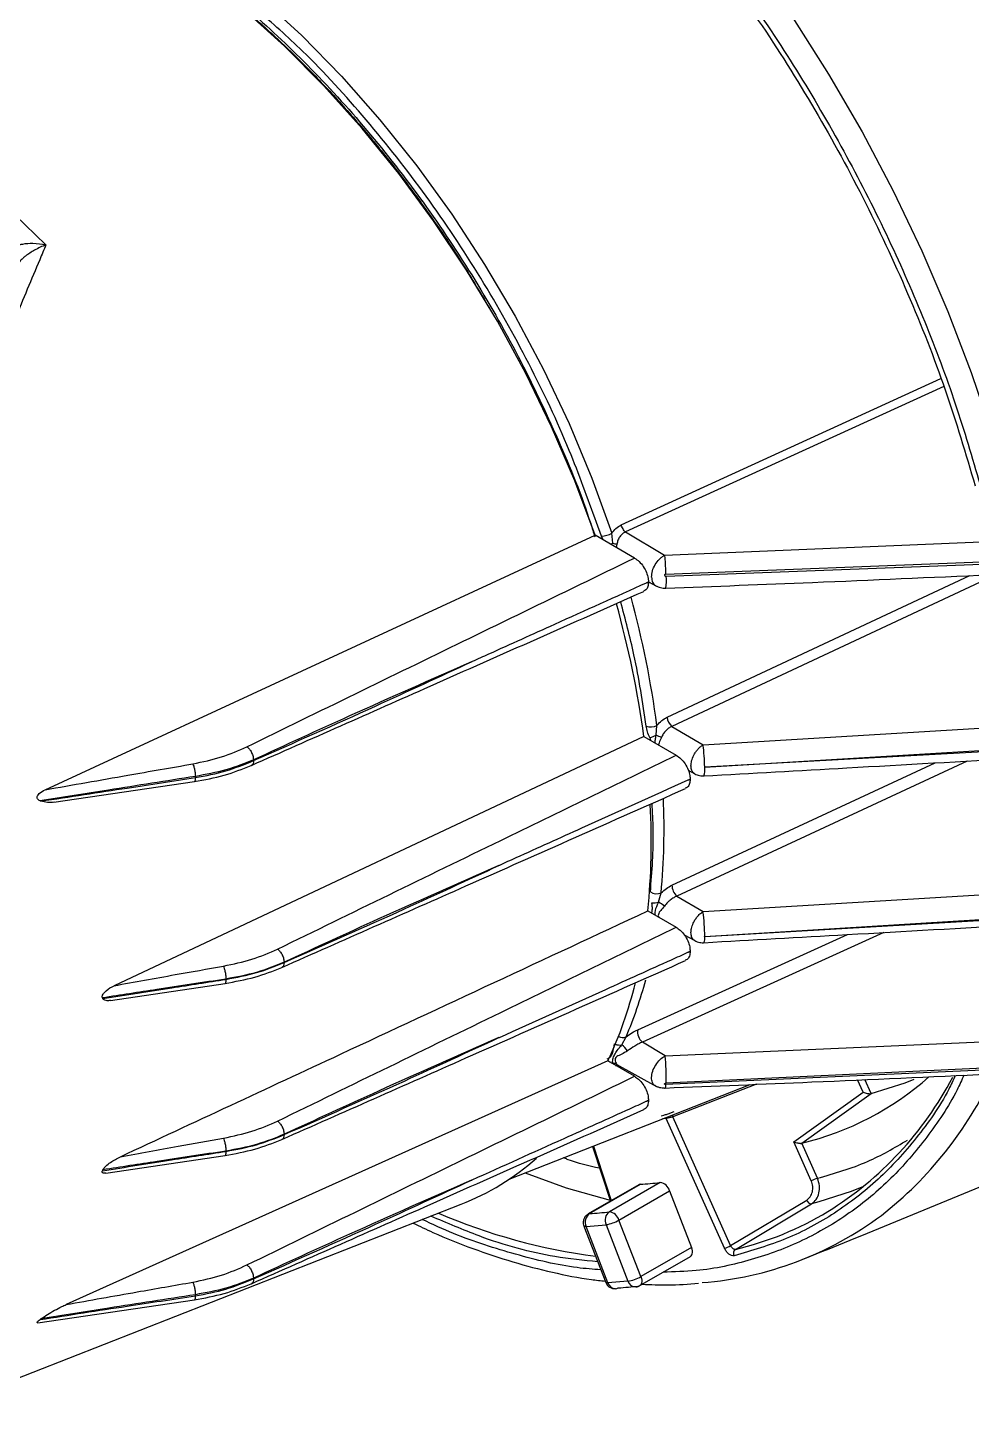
# Model space of a CAD drawing. Extents: x 7 to 135, y 3 to 97.
# Drawn here: x 11.503 to 14.396, y 4.29 to 8.553 of the extents above; entities that cross this region are included whole.
import ezdxf

# ---------------------------------------------------------------- set-up
doc = ezdxf.new("R2010")
doc.units = 0
doc.header["$MEASUREMENT"] = 0
doc.layers.add('OBJECT', color=7, linetype='CONTINUOUS')

msp = doc.modelspace()

# ---------------------------------------------------------------- linework, layer by layer
at = {"layer": 'OBJECT'}
for p, q in [((13.3227, 7.029), (14.303, 7.4776)), ((14.3124, 7.4535), (13.3363, 7.0074)), ((13.2624, 6.9947), (13.2466, 7.0365)), ((11.5556, 6.2169), (13.2425, 6.9974)), ((13.3637, 6.9275), (13.2425, 6.9974)), ((13.2674, 6.983), (13.2624, 6.9947)), ((13.2969, 6.9728), (13.2938, 7.0033)), ((13.3363, 7.0074), (13.4555, 6.9362)), ((13.3093, 6.9699), (13.3072, 6.96)), ((13.4555, 6.9362), (14.4498, 6.9784)), ((13.4555, 6.9362), (13.4556, 6.9361)), ((13.4589, 6.8779), (14.4538, 6.917)), ((13.4609, 6.8714), (14.4556, 6.9096)), ((13.4632, 6.4392), (14.3923, 6.8737)), ((14.4718, 6.8759), (13.4784, 6.4114)), ((13.4062, 6.8549), (13.4308, 6.8414)), ((13.4063, 6.8539), (13.4063, 6.8537)), ((13.43, 6.384), (13.4322, 6.4143)), ((13.4784, 6.4114), (13.5736, 6.3545)), ((13.5736, 6.3545), (14.5424, 6.4136)), ((13.3924, 6.3801), (11.7673, 5.6162)), ((13.3924, 6.3801), (13.4915, 6.3229)), ((13.4101, 6.3771), (13.4128, 6.3683)), ((13.5788, 6.2866), (14.5477, 6.3449)), ((14.5481, 6.34), (13.5789, 6.286)), ((12.1949, 6.3087), (12.1949, 6.3063)), ((13.4783, 5.9244), (14.2853, 6.2995)), ((14.3841, 6.3051), (13.4936, 5.891)), ((13.5285, 6.2766), (13.5482, 6.2657)), ((11.5829, 6.179), (12.0136, 6.2423)), ((12.0165, 6.258), (12.0165, 6.2542)), ((13.5342, 6.2494), (13.5342, 6.2492)), ((13.4374, 5.8724), (13.4451, 5.9007)), ((13.4936, 5.891), (13.5736, 5.8433)), ((13.5736, 5.8433), (14.5428, 5.9022)), ((13.4043, 5.8457), (13.4915, 5.7954)), ((14.5477, 5.8222), (13.5788, 5.7664)), ((13.5789, 5.7669), (14.5481, 5.8266)), ((13.3733, 5.4813), (14.0168, 5.7731)), ((14.1283, 5.7795), (13.3875, 5.4432)), ((13.516, 5.7722), (13.5482, 5.7545)), ((13.5342, 5.7217), (13.5342, 5.7219)), ((12.2889, 5.6882), (12.2889, 5.6871)), ((12.1105, 5.6367), (12.1105, 5.6358)), ((11.7558, 5.5709), (12.1075, 5.6234)), ((13.3242, 5.4348), (13.3376, 5.4595)), ((13.4575, 5.4014), (13.3875, 5.4432)), ((13.4575, 5.4014), (14.4514, 5.4455)), ((13.282, 5.3856), (11.6205, 4.6388)), ((13.3637, 5.3385), (13.282, 5.3856)), ((13.3069, 5.3758), (13.431, 5.3077)), ((13.3093, 5.3748), (13.3122, 5.3733)), ((14.4538, 5.3585), (13.4587, 5.3135)), ((14.4556, 5.364), (13.4609, 5.3177)), ((12.9791, 5.0232), (13.7187, 5.3133)), ((13.7375, 5.3141), (13.4811, 5.2141)), ((13.8518, 5.1376), (14.0646, 5.2898)), ((14.0646, 5.2898), (14.0478, 5.3274)), ((14.0892, 5.2854), (14.0699, 5.3284)), ((13.4063, 5.2648), (13.4063, 5.2649)), ((13.8767, 5.1332), (14.0895, 5.2854)), ((14.0895, 5.2854), (14.0892, 5.2854)), ((13.4606, 5.2093), (13.4491, 5.2076)), ((13.4594, 5.2116), (13.4606, 5.2093)), ((13.6393, 4.8115), (13.4606, 5.2093)), ((13.6583, 4.8194), (13.4811, 5.2141)), ((12.2889, 5.1596), (12.2889, 5.1607)), ((13.2346, 5.1234), (13.2895, 4.9558)), ((13.2374, 5.1245), (13.2922, 4.9574)), ((13.9055, 5.0179), (13.8518, 5.1376)), ((13.8767, 5.1332), (13.8764, 5.1332)), ((13.9245, 5.0259), (13.8764, 5.1332)), ((11.7419, 5.0414), (12.1075, 5.0959)), ((12.1105, 5.1083), (12.1105, 5.1093)), ((13.3767, 5.0062), (13.2211, 4.9164)), ((13.2259, 4.9177), (13.3814, 5.0075)), ((13.442, 5.013), (13.2864, 4.9232)), ((11.1588, 4.2903), (12.8318, 4.9464)), ((13.3157, 4.8975), (13.4713, 4.9873)), ((13.4713, 4.9873), (13.5385, 4.8141)), ((13.6583, 4.8194), (13.8918, 4.9591)), ((13.6732, 4.808), (13.9066, 4.9475)), ((13.9285, 4.9532), (13.9066, 4.9475)), ((13.2082, 4.8795), (13.2753, 4.7064)), ((13.2149, 4.8781), (13.2761, 4.8836)), ((13.2821, 4.705), (13.2149, 4.8781)), ((13.2761, 4.8836), (13.3433, 4.7104)), ((13.3829, 4.7243), (13.3157, 4.8975)), ((13.3795, 4.6967), (13.5351, 4.7865)), ((13.5385, 4.8141), (13.3829, 4.7243)), ((12.1949, 4.7173), (12.1949, 4.7197)), ((13.2756, 4.7064), (13.2773, 4.7022)), ((13.3433, 4.7104), (13.2821, 4.705)), ((11.5335, 4.5828), (12.0136, 4.6533)), ((12.0165, 4.6653), (12.0165, 4.669))]:
    msp.add_line(p, q, dxfattribs=at)
at = {"layer": 'OBJECT', "flags": 128}
for points in [[(12.6534, 9.8146), (12.7976, 9.7146), (12.9405, 9.6041), (13.0813, 9.4835), (13.2196, 9.3535), (13.3545, 9.2146), (13.4855, 9.0675), (13.612, 8.9128), (13.7334, 8.7514), (13.8491, 8.5839), (13.9587, 8.4111), (14.0615, 8.2338), (14.1571, 8.0528), (14.245, 7.8691), (14.3249, 7.6834), (14.3964, 7.4965), (14.4592, 7.3095), (14.5129, 7.1231)], [(11.9602, 8.8448), (12.0898, 8.7503), (12.2176, 8.6451), (12.3429, 8.5297), (12.4648, 8.4048), (12.5825, 8.2714), (12.6954, 8.1301), (12.8027, 7.982), (12.9037, 7.8279), (12.9978, 7.6688), (13.0843, 7.5058), (13.1629, 7.3398), (13.2328, 7.172), (13.2938, 7.0033)], [(13.2425, 6.9974), (13.1803, 7.164), (13.1093, 7.3295), (13.0299, 7.493), (12.9428, 7.6534), (12.8484, 7.8097), (12.7474, 7.9609), (12.6403, 8.106), (12.5279, 8.2443), (12.4107, 8.3747), (12.2897, 8.4966), (12.1655, 8.609)], [(10.5084, 8.5172), (10.6369, 8.4866), (10.7682, 8.4413), (10.9013, 8.3817), (11.0352, 8.3082), (11.1689, 8.2213), (11.3013, 8.1218), (11.4315, 8.0103), (11.5584, 7.8878)], [(13.2938, 5.3788), (13.2943, 5.3786), (13.2969, 5.3779)], [(14.0895, 5.2854), (14.1935, 5.3182), (14.2213, 5.3293)], [(13.0282, 5.0425), (13.1536, 4.997), (13.2886, 4.9587)], [(13.3814, 5.0075), (13.378, 5.0068), (13.3767, 5.0062)], [(14.0658, 5.0008), (14.028, 4.9855), (13.9285, 4.9532)], [(13.2211, 4.9163), (13.2224, 4.917), (13.2259, 4.9177)], [(13.2149, 4.8781), (13.2117, 4.878), (13.2095, 4.8784), (13.2083, 4.8793), (13.2082, 4.8795)], [(13.5351, 4.7865), (13.5371, 4.788), (13.5392, 4.7909), (13.5406, 4.7945), (13.5413, 4.7988), (13.5411, 4.8037), (13.5402, 4.8088), (13.5385, 4.8141)], [(13.2753, 4.7064), (13.2755, 4.7061), (13.2767, 4.7053), (13.2789, 4.7049), (13.2821, 4.705)], [(13.3051, 4.6873), (13.3093, 4.688), (13.3136, 4.6898)], [(13.3755, 4.6954), (13.3711, 4.6935), (13.368, 4.6929)], [(13.3829, 4.7243), (13.3846, 4.719), (13.3856, 4.7139), (13.3857, 4.709), (13.3851, 4.7047), (13.3837, 4.7011), (13.3815, 4.6982), (13.3796, 4.6967)]]:
    msp.add_lwpolyline(points, dxfattribs=at)
at = {"layer": 'OBJECT'}
for centre, radius, start, end in [((13.2589, 7.0693), 0.0747, 272.6876, 297.818), ((13.442, 6.7546), 0.262, 123.637, 125.0612), ((13.3619, 7.2275), 0.2629, 255.6777, 258.4588), ((13.3611, 6.8583), 0.1006, 346.9434, 7.4828), ((10.3497, 5.9624), 3.0712, 7.818, 15.5811), ((10.4022, 6.0071), 3.0573, 7.653, 15.1775), ((13.5075, 6.4452), 0.0447, 187.7082, 229.289), ((13.4129, 6.4557), 0.0457, 252.8276, 295.0407), ((13.3842, 6.4829), 0.109, 283.7771, 294.8677), ((13.3326, 6.1457), 0.2575, 63.8781, 67.7836), ((13.0609, 6.2807), 0.5179, 0.6569, 8.1951), ((13.5261, 6.2772), 0.0535, 340.4974, 9.4028), ((11.3526, 6.0954), 2.1015, 354.6842, 2.5966), ((11.2959, 6.0577), 2.1191, 354.2604, 3.0948), ((13.4317, 5.9342), 0.036, 237.0099, 291.8078), ((13.5219, 5.9242), 0.0436, 179.7205, 229.5398), ((13.4226, 5.9212), 0.0509, 262.2872, 286.9287), ((13.3834, 5.7753), 0.1112, 49.7613, 60.9513), ((13.058, 5.7694), 0.5208, 359.7272, 8.1512), ((13.5462, 5.7613), 0.033, 336.6609, 8.9176), ((12.1455, 5.9682), 1.2961, 336.8914, 345.0849), ((12.1275, 5.9263), 1.2748, 334.9054, 346.3104), ((13.3279, 5.4866), 0.0289, 242.2949, 289.605), ((13.4137, 5.4746), 0.0409, 170.6282, 230.2112), ((13.3184, 5.4758), 0.0414, 250.733, 278.0339), ((13.2763, 5.3693), 0.0812, 35.6028, 53.8201), ((13.3045, 5.4034), 0.0269, 216.4701, 230.9136), ((13.2977, 5.3549), 0.0231, 59.8394, 92.1123), ((12.7007, 5.3293), 0.7602, 359.1328, 5.4432), ((13.6588, 6.0265), 0.9195, 283.7029, 311.3754), ((13.3942, 5.8304), 1.0668, 301.8072, 332.3733), ((13.398, 5.837), 1.1739, 308.0178, 335.0355), ((13.5034, 5.2216), 0.0236, 184.8929, 198.7529), ((12.5488, 5.6684), 0.7756, 291.4048, 311.4726), ((13.3167, 6.0723), 1.0668, 273.4767, 276.7423), ((13.4373, 4.9781), 0.0352, 15.1918, 82.4242), ((13.9474, 4.9447), 0.0843, 105.7229, 119.7678), ((13.9077, 4.9641), 0.0166, 197.553, 266.2133), ((13.4787, 6.5865), 1.8149, 246.7448, 262.5747), ((13.2452, 4.8911), 0.0329, 125.947, 203.1429), ((13.1612, 5.9825), 1.0668, 273.4767, 276.7423), ((13.3054, 4.8971), 0.0322, 126.0936, 204.8036), ((13.2818, 4.8883), 0.0352, 15.1918, 82.4242), ((13.4916, 5.7542), 1.0512, 274.3398, 306.7761), ((13.4451, 5.7698), 0.9885, 283.3453, 301.1539), ((13.2587, 4.9968), 0.1145, 278.7779, 299.8905), ((13.6164, 4.8926), 0.0843, 285.7229, 299.7678), ((13.6826, 4.7957), 0.0155, 127.3347, 207.8955), ((13.3051, 4.711), 0.0237, 194.7406, 270.1265), ((13.2406, 5.855), 1.1674, 273.5848, 276.6342), ((13.3259, 4.8236), 0.1145, 278.7779, 299.8905), ((13.3673, 4.718), 0.0251, 197.5404, 271.4649)]:
    msp.add_arc(centre, radius, start, end, dxfattribs=at)
for centre, major_axis, start_param, end_param in [((8.7778, 4.9607), (3.3577, 0.6226), 0.533221, 0.534349), ((8.5142, 4.8162), (3.2718, 0.6067), 0.120597, 0.122548), ((8.5142, 4.8162), (3.2718, 0.6067), 6.012015, 6.013966), ((8.7778, 4.9607), (3.3577, 0.6226), 5.600214, 5.601342)]:
    msp.add_ellipse(centre, major_axis=major_axis, ratio=0.401488, start_param=start_param, end_param=end_param, dxfattribs=at)
for points, knots in [([(12.6179, 9.7429), (12.6816, 9.6992), (12.8099, 9.611), (13.0006, 9.4533), (13.1901, 9.2762), (13.3756, 9.0791), (13.5545, 8.8643), (13.7238, 8.635), (13.8811, 8.3942), (14.0245, 8.1449), (14.1519, 7.8915), (14.262, 7.6375), (14.3556, 7.3857), (14.4038, 7.2199), (14.4278, 7.1376)], [0, 0, 0, 0, 0.080321, 0.16194, 0.244772, 0.329378, 0.414487, 0.5, 0.585518, 0.670628, 0.755228, 0.838065, 0.919682, 1, 1, 1, 1]), ([(11.3471, 9.0645), (11.3739, 9.0588), (11.4605, 9.0407), (11.6114, 8.9804), (11.7961, 8.8871), (11.9811, 8.7678), (12.1667, 8.6232), (12.3524, 8.4515), (12.5341, 8.2543), (12.7073, 8.0345), (12.8669, 7.7973), (13.0099, 7.5478), (13.1307, 7.2917), (13.2076, 7.1052), (13.2373, 7.0061), (13.2414, 6.9926)], [0, 0, 0, 0, 0.037324, 0.120584, 0.201685, 0.282781, 0.366041, 0.45132, 0.539623, 0.628818, 0.718725, 0.808626, 0.897821, 0.98613, 1, 1, 1, 1]), ([(13.5435, 8.8496), (13.6073, 8.765), (13.7354, 8.5951), (13.9092, 8.3203), (14.0669, 8.0342), (14.2041, 7.7403), (14.321, 7.4437), (14.3793, 7.2471), (14.4084, 7.1492)], [0, 0, 0, 0, 0.165461, 0.332207, 0.5, 0.667784, 0.834534, 1, 1, 1, 1]), ([(12.0767, 8.6819), (12.0994, 8.6643), (12.1577, 8.6189), (12.25, 8.5373), (12.3528, 8.4388), (12.4523, 8.3342), (12.5473, 8.2256), (12.6358, 8.1157), (12.7133, 8.0118), (12.7782, 7.9183), (12.8483, 7.8121), (12.8944, 7.7343), (12.9243, 7.684)], [0, 0, 0, 0, 0.071168, 0.183359, 0.295069, 0.405979, 0.515453, 0.622007, 0.721187, 0.802495, 0.872305, 1, 1, 1, 1]), ([(13.2466, 7.0365), (13.22, 7.1104), (13.1609, 7.2743), (13.0415, 7.5264), (12.8947, 7.7886), (12.727, 8.0402), (12.543, 8.2732), (12.3679, 8.4656), (12.2521, 8.5677), (12.2049, 8.6093)], [0, 0, 0, 0, 0.12414, 0.275508, 0.42949, 0.584815, 0.74014, 0.894123, 1, 1, 1, 1]), ([(11.5584, 7.8878), (11.552, 7.8726), (11.5328, 7.8274), (11.4884, 7.7212), (11.4254, 7.5671), (11.326, 7.3148), (11.2285, 7.0526), (11.1337, 6.78), (11.0878, 6.6384), (11.0649, 6.5675)], [0, 0, 0, 0, 0.0375, 0.111447, 0.259355, 0.407404, 0.7026, 0.851122, 1, 1, 1, 1]), ([(11.459, 7.8766), (11.4612, 7.8789), (11.4659, 7.8837), (11.4765, 7.8878), (11.4935, 7.8919), (11.5205, 7.8935), (11.5451, 7.8905), (11.5583, 7.8878), (11.5584, 7.8878)], [0, 0, 0, 0, 0.125198, 0.269787, 0.35945, 0.646929, 0.996073, 1, 1, 1, 1]), ([(11.5584, 7.8878), (11.5583, 7.8877), (11.5468, 7.8833), (11.5252, 7.8732), (11.5013, 7.8579), (11.4864, 7.8456), (11.477, 7.8365), (11.4729, 7.8299), (11.4709, 7.8268)], [0, 0, 0, 0, 0.00398, 0.354504, 0.64188, 0.732153, 0.875184, 1, 1, 1, 1]), ([(13.2938, 7.0033), (13.2978, 7.0087), (13.306, 7.0197), (13.3171, 7.0259), (13.3227, 7.029)], [0, 0, 0, 0, 0.498439, 1, 1, 1, 1]), ([(13.3363, 7.0074), (13.3329, 7.0057), (13.326, 7.0022), (13.3181, 6.9933), (13.3121, 6.9825), (13.3103, 6.9742), (13.3093, 6.9699)], [0, 0, 0, 0, 0.250433, 0.499846, 0.740766, 1, 1, 1, 1]), ([(13.3363, 7.0074), (13.3349, 7.0086), (13.3321, 7.0111), (13.3282, 7.0165), (13.3248, 7.0226), (13.3234, 7.0269), (13.3227, 7.029)], [0, 0, 0, 0, 0.2451579, 0.4999852, 0.7548204, 1, 1, 1, 1]), ([(12.1749, 6.3491), (12.3965, 6.4572), (12.7923, 6.6503), (13.1891, 6.8428), (13.3637, 6.9275)], [0, 0, 0, 0, 0.560008, 1, 1, 1, 1]), ([(13.3637, 6.9275), (13.3685, 6.9241), (13.3782, 6.9174), (13.391, 6.9015), (13.4006, 6.8834), (13.4056, 6.8668), (13.4061, 6.8575), (13.4063, 6.8539)], [0, 0, 0, 0, 0.217203, 0.434332, 0.650166, 0.86439, 1, 1, 1, 1]), ([(13.4158, 6.8689), (13.4163, 6.8752), (13.4173, 6.8878), (13.4262, 6.9075), (13.4369, 6.9216), (13.447, 6.9309), (13.4527, 6.9344), (13.4556, 6.9361)], [0, 0, 0, 0, 0.250888, 0.499862, 0.733624, 0.862859, 1, 1, 1, 1]), ([(13.4556, 6.9361), (13.456, 6.9317), (13.4568, 6.9233), (13.4578, 6.9065), (13.4585, 6.891), (13.4588, 6.8819), (13.4589, 6.8779)], [0, 0, 0, 0, 0.2950995, 0.5697583, 0.8069616, 1, 1, 1, 1]), ([(13.4158, 6.8689), (13.4165, 6.8634), (13.4175, 6.8548), (13.4224, 6.8477), (13.4256, 6.8447), (13.4275, 6.8433), (13.4285, 6.8427), (13.4289, 6.8425), (13.4291, 6.8424)], [0, 0, 0, 0, 0.464823, 0.730668, 0.871909, 0.944591, 0.981445, 1, 1, 1, 1]), ([(13.4589, 6.8779), (13.4583, 6.8778), (13.4575, 6.8777), (13.4566, 6.8772), (13.4561, 6.8768), (13.4557, 6.8761), (13.4555, 6.8754), (13.4555, 6.8747), (13.4558, 6.8738), (13.4566, 6.8728), (13.4579, 6.872), (13.4593, 6.8714), (13.4603, 6.8714), (13.4609, 6.8714)], [0, 0, 0, 0, 0.135755, 0.19461, 0.25085, 0.311579, 0.375121, 0.438063, 0.500884, 0.619797, 0.750916, 0.873674, 1, 1, 1, 1]), ([(13.4594, 6.8352), (13.6094, 6.8409), (13.941, 6.8536), (14.2723, 6.8683), (14.4537, 6.8764)], [0, 0, 0, 0, 0.4524749, 1, 1, 1, 1]), ([(12.1884, 6.2917), (12.3713, 6.3727), (12.7726, 6.5504), (13.1736, 6.7284), (13.3918, 6.8253)], [0, 0, 0, 0, 0.455752, 1, 1, 1, 1]), ([(13.4008, 6.8514), (13.4004, 6.8512), (13.306, 6.8086), (13.1443, 6.7357), (12.9663, 6.6554), (12.8818, 6.6172), (12.8644, 6.6094), (12.8639, 6.6092)], [0, 0, 0, 0, 0.002464, 0.527441, 0.903159, 0.997088, 1, 1, 1, 1]), ([(13.4063, 6.8537), (13.4059, 6.8492), (13.4051, 6.8394), (13.3997, 6.8295), (13.3938, 6.827), (13.3915, 6.826)], [0, 0, 0, 0, 0.347838, 0.742003, 1, 1, 1, 1]), ([(13.4063, 6.8539), (13.4053, 6.8535), (13.4035, 6.8526), (13.4016, 6.8517), (13.4008, 6.8514)], [0, 0, 0, 0, 0.56, 1, 1, 1, 1]), ([(13.4008, 6.8514), (13.4018, 6.8518), (13.4037, 6.8526), (13.4055, 6.8534), (13.4063, 6.8537)], [0, 0, 0, 0, 0.56, 1, 1, 1, 1]), ([(13.4289, 6.8425), (13.4312, 6.8413), (13.4356, 6.8391), (13.4432, 6.8369), (13.4512, 6.8353), (13.4566, 6.8352), (13.4594, 6.8352)], [0, 0, 0, 0, 0.2474258, 0.4871222, 0.7323774, 1, 1, 1, 1]), ([(13.3994, 6.412), (13.3886, 6.4846), (13.3699, 6.61), (13.3355, 6.7394), (13.3211, 6.7939)], [0, 0, 0, 0, 0.579152, 1, 1, 1, 1]), ([(12.8639, 6.6092), (12.739, 6.5544), (12.516, 6.4566), (12.293, 6.3538), (12.1949, 6.3087)], [0, 0, 0, 0, 0.560063, 1, 1, 1, 1]), ([(12.1949, 6.3063), (12.3198, 6.3617), (12.5428, 6.4605), (12.7658, 6.5638), (12.8639, 6.6092)], [0, 0, 0, 0, 0.559938, 1, 1, 1, 1]), ([(13.4322, 6.4143), (13.4369, 6.4195), (13.4464, 6.43), (13.4576, 6.4362), (13.4632, 6.4392)], [0, 0, 0, 0, 0.5003445, 1, 1, 1, 1]), ([(13.4101, 6.3771), (13.4076, 6.3829), (13.4027, 6.3947), (13.4005, 6.4062), (13.3994, 6.412)], [0, 0, 0, 0, 0.499472, 1, 1, 1, 1]), ([(13.4784, 6.4114), (13.4749, 6.4096), (13.4681, 6.4063), (13.4591, 6.3981), (13.4513, 6.3883), (13.4478, 6.3807), (13.446, 6.3769)], [0, 0, 0, 0, 0.253992, 0.500396, 0.747085, 1, 1, 1, 1]), ([(13.4272, 6.36), (13.4271, 6.3638), (13.4268, 6.3714), (13.4289, 6.3798), (13.43, 6.384)], [0, 0, 0, 0, 0.49158, 1, 1, 1, 1]), ([(13.446, 6.3769), (13.4448, 6.3741), (13.4424, 6.3685), (13.4388, 6.3613), (13.4377, 6.3565), (13.4371, 6.3543)], [0, 0, 0, 0, 0.346154, 0.70325, 1, 1, 1, 1]), ([(13.5485, 6.2657), (13.5469, 6.2667), (13.5422, 6.2696), (13.5378, 6.278), (13.5361, 6.2907), (13.5381, 6.3058), (13.5437, 6.3205), (13.5507, 6.3323), (13.5573, 6.341), (13.5651, 6.3489), (13.5707, 6.3526), (13.5736, 6.3545)], [0, 0, 0, 0, 0.078806, 0.226743, 0.343164, 0.481714, 0.637097, 0.721475, 0.810086, 0.902929, 1, 1, 1, 1]), ([(12.0089, 6.2963), (12.0388, 6.3027), (12.0985, 6.3154), (12.1495, 6.3379), (12.1749, 6.3491)], [0, 0, 0, 0, 0.501103, 1, 1, 1, 1]), ([(12.1749, 6.3491), (12.1773, 6.3469), (12.1812, 6.3436), (12.1858, 6.3369), (12.189, 6.3313), (12.1916, 6.3253), (12.1941, 6.3174), (12.1946, 6.3121), (12.1949, 6.3087)], [0, 0, 0, 0, 0.239486, 0.36838, 0.5, 0.63162, 0.760514, 1, 1, 1, 1]), ([(12.2688, 5.7286), (12.4968, 5.8397), (12.9039, 6.0381), (13.312, 6.2359), (13.4915, 6.3229)], [0, 0, 0, 0, 0.560008, 1, 1, 1, 1]), ([(13.4915, 6.3229), (13.4964, 6.3195), (13.506, 6.3129), (13.5189, 6.2969), (13.5285, 6.2788), (13.5335, 6.2622), (13.534, 6.253), (13.5342, 6.2494)], [0, 0, 0, 0, 0.217204, 0.434334, 0.650168, 0.864392, 1, 1, 1, 1]), ([(13.5765, 6.2594), (13.7227, 6.2676), (14.0458, 6.2858), (14.3689, 6.3042), (14.5457, 6.3143)], [0, 0, 0, 0, 0.4524722, 1, 1, 1, 1]), ([(11.5556, 6.2169), (11.6402, 6.2318), (11.7911, 6.2586), (11.9424, 6.2848), (12.0089, 6.2963)], [0, 0, 0, 0, 0.560012, 1, 1, 1, 1]), ([(12.0089, 6.2963), (12.0098, 6.294), (12.0113, 6.2905), (12.013, 6.284), (12.0142, 6.2786), (12.0152, 6.273), (12.0162, 6.2658), (12.0164, 6.2611), (12.0165, 6.258)], [0, 0, 0, 0, 0.239577, 0.368438, 0.5, 0.631562, 0.760423, 1, 1, 1, 1]), ([(12.0132, 6.2421), (12.0445, 6.2478), (12.107, 6.2592), (12.161, 6.2807), (12.1879, 6.2915)], [0, 0, 0, 0, 0.499768, 1, 1, 1, 1]), ([(12.1949, 6.3087), (12.1675, 6.2976), (12.1125, 6.2755), (12.0485, 6.2638), (12.0165, 6.258)], [0, 0, 0, 0, 0.499961, 1, 1, 1, 1]), ([(12.0165, 6.2542), (12.0485, 6.2603), (12.1125, 6.2726), (12.1675, 6.2951), (12.1949, 6.3063)], [0, 0, 0, 0, 0.5000386, 1, 1, 1, 1]), ([(12.1949, 6.3063), (12.1946, 6.3032), (12.1942, 6.2984), (12.1916, 6.2942), (12.1898, 6.2922), (12.1885, 6.2918), (12.1883, 6.2918)], [0, 0, 0, 0, 0.457534, 0.703783, 0.955242, 1, 1, 1, 1]), ([(13.5789, 6.286), (13.5788, 6.286), (13.5787, 6.286), (13.5786, 6.286), (13.5785, 6.2861), (13.5784, 6.2862), (13.5784, 6.2862), (13.5784, 6.2863), (13.5784, 6.2864), (13.5784, 6.2865), (13.5785, 6.2865), (13.5785, 6.2866), (13.5786, 6.2866), (13.5787, 6.2866), (13.5788, 6.2866)], [0, 0, 0, 0, 0.148715, 0.270423, 0.325985, 0.381078, 0.499318, 0.560288, 0.614892, 0.666468, 0.718939, 0.776042, 0.840716, 1, 1, 1, 1]), ([(12.0165, 6.258), (11.9276, 6.244), (11.7688, 6.2189), (11.61, 6.194), (11.5402, 6.183)], [0, 0, 0, 0, 0.559998, 1, 1, 1, 1]), ([(11.5423, 6.1821), (11.6308, 6.1955), (11.7889, 6.2195), (11.947, 6.2436), (12.0165, 6.2542)], [0, 0, 0, 0, 0.559998, 1, 1, 1, 1]), ([(12.0165, 6.2542), (12.0164, 6.2516), (12.0162, 6.2475), (12.0152, 6.2441), (12.0144, 6.2426), (12.0138, 6.2425), (12.0136, 6.2424)], [0, 0, 0, 0, 0.428103, 0.658365, 0.893455, 1, 1, 1, 1]), ([(13.5287, 6.2468), (13.5282, 6.2466), (13.4191, 6.1973), (13.2426, 6.1178), (13.0498, 6.0308), (12.9652, 5.9927), (12.9479, 5.9848), (12.9473, 5.9846)], [0, 0, 0, 0, 0.002274, 0.563506, 0.91051, 0.997261, 1, 1, 1, 1]), ([(13.5342, 6.2492), (13.5338, 6.2446), (13.533, 6.2349), (13.5276, 6.225), (13.5217, 6.2225), (13.5193, 6.2215)], [0, 0, 0, 0, 0.347842, 0.742006, 1, 1, 1, 1]), ([(13.5342, 6.2494), (13.5332, 6.2489), (13.5313, 6.248), (13.5295, 6.2472), (13.5287, 6.2468)], [0, 0, 0, 0, 0.56, 1, 1, 1, 1]), ([(13.5287, 6.2468), (13.5297, 6.2472), (13.5315, 6.248), (13.5334, 6.2488), (13.5342, 6.2492)], [0, 0, 0, 0, 0.56, 1, 1, 1, 1]), ([(13.5484, 6.2656), (13.5508, 6.2645), (13.5553, 6.2623), (13.5629, 6.2603), (13.5704, 6.2591), (13.5747, 6.2595), (13.577, 6.2596)], [0, 0, 0, 0, 0.25514, 0.495451, 0.73852, 1, 1, 1, 1]), ([(11.5402, 6.183), (11.5386, 6.1838), (11.5359, 6.1852), (11.533, 6.188), (11.5315, 6.1908), (11.531, 6.1936), (11.5315, 6.1968), (11.5335, 6.2011), (11.541, 6.2094), (11.5493, 6.2137), (11.5556, 6.2169)], [0, 0, 0, 0, 0.1133582, 0.1887148, 0.2419935, 0.2956617, 0.3424896, 0.4179592, 0.5604374, 1, 1, 1, 1]), ([(11.583, 6.1788), (11.5764, 6.1782), (11.5627, 6.1768), (11.5493, 6.1803), (11.5423, 6.1821)], [0, 0, 0, 0, 0.481369, 1, 1, 1, 1]), ([(12.2823, 5.6724), (12.4704, 5.7557), (12.8831, 5.9382), (13.2953, 6.1212), (13.5197, 6.2207)], [0, 0, 0, 0, 0.455737, 1, 1, 1, 1]), ([(13.4121, 5.904), (13.4172, 5.9663), (13.4243, 6.0537), (13.4189, 6.1483), (13.4174, 6.1754)], [0, 0, 0, 0, 0.713824, 1, 1, 1, 1]), ([(13.8857, 4.7797), (14.0719, 4.8551), (14.4597, 5.0122), (15.0444, 5.2655), (15.6407, 5.5364), (16.2186, 5.8113), (16.595, 6.0016), (16.776, 6.0931)], [0, 0, 0, 0, 0.190242, 0.396208, 0.602397, 0.808775, 1, 1, 1, 1]), ([(12.9473, 5.9846), (12.8244, 5.9305), (12.6049, 5.834), (12.3855, 5.7327), (12.2889, 5.6882)], [0, 0, 0, 0, 0.560059, 1, 1, 1, 1]), ([(12.2889, 5.6871), (12.4118, 5.7414), (12.6313, 5.8386), (12.8508, 5.94), (12.9473, 5.9846)], [0, 0, 0, 0, 0.559941, 1, 1, 1, 1]), ([(13.4451, 5.9007), (13.4504, 5.9056), (13.461, 5.9153), (13.4725, 5.9214), (13.4783, 5.9244)], [0, 0, 0, 0, 0.500465, 1, 1, 1, 1]), ([(13.4936, 5.891), (13.4903, 5.8895), (13.4832, 5.8862), (13.4737, 5.8794), (13.4638, 5.8707), (13.4585, 5.8642), (13.4552, 5.8601)], [0, 0, 0, 0, 0.233723, 0.500423, 0.692515, 1, 1, 1, 1]), ([(11.7865, 5.092), (12.0117, 5.1968), (12.5511, 5.4479), (13.0903, 5.6993), (13.4043, 5.8457)], [0, 0, 0, 0, 0.417435, 1, 1, 1, 1]), ([(13.4157, 5.8707), (13.4163, 5.8662), (13.4175, 5.8572), (13.4173, 5.8466), (13.416, 5.8411), (13.4156, 5.8392)], [0, 0, 0, 0, 0.39694, 0.793184, 1, 1, 1, 1]), ([(13.4267, 5.8328), (13.4268, 5.8353), (13.4269, 5.8458), (13.4309, 5.8587), (13.4363, 5.8702), (13.4374, 5.8724)], [0, 0, 0, 0, 0.2000404, 0.8434351, 1, 1, 1, 1]), ([(13.4552, 5.8601), (13.4514, 5.8556), (13.4456, 5.8489), (13.4391, 5.8414), (13.4376, 5.837), (13.4368, 5.8347)], [0, 0, 0, 0, 0.499096, 0.748417, 1, 1, 1, 1]), ([(13.5367, 5.779), (13.5369, 5.7832), (13.5376, 5.7925), (13.5424, 5.8062), (13.5489, 5.8183), (13.5557, 5.8278), (13.5641, 5.8368), (13.5704, 5.8411), (13.5736, 5.8433)], [0, 0, 0, 0, 0.177297, 0.40261, 0.533847, 0.677168, 0.832557, 1, 1, 1, 1]), ([(13.4368, 5.8347), (13.4365, 5.8325), (13.4362, 5.8298), (13.4371, 5.8271), (13.4373, 5.8267)], [0, 0, 0, 0, 0.8316744, 1, 1, 1, 1]), ([(13.5765, 5.7482), (13.7227, 5.7565), (14.0456, 5.7747), (14.3686, 5.7932), (14.5454, 5.8033)], [0, 0, 0, 0, 0.452489, 1, 1, 1, 1]), ([(12.2688, 5.2012), (12.4968, 5.3123), (12.9039, 5.5107), (13.312, 5.7084), (13.4915, 5.7954)], [0, 0, 0, 0, 0.560008, 1, 1, 1, 1]), ([(13.4915, 5.7954), (13.4957, 5.7926), (13.5047, 5.7865), (13.5173, 5.7718), (13.5274, 5.7539), (13.5332, 5.7364), (13.5339, 5.7263), (13.5342, 5.7219)], [0, 0, 0, 0, 0.1876, 0.404762, 0.620774, 0.835176, 1, 1, 1, 1]), ([(13.5483, 5.7548), (13.5473, 5.7553), (13.543, 5.7574), (13.5379, 5.7651), (13.5371, 5.7746), (13.5367, 5.779)], [0, 0, 0, 0, 0.135286, 0.592334, 1, 1, 1, 1]), ([(13.5788, 5.7664), (13.5787, 5.7664), (13.5786, 5.7664), (13.5785, 5.7664), (13.5785, 5.7664), (13.5784, 5.7665), (13.5784, 5.7665), (13.5784, 5.7666), (13.5784, 5.7667), (13.5784, 5.7667), (13.5785, 5.7668), (13.5786, 5.7669), (13.5787, 5.7669), (13.5788, 5.7669), (13.5789, 5.7669)], [0, 0, 0, 0, 0.156286, 0.220237, 0.277102, 0.329714, 0.381607, 0.436455, 0.4974, 0.615046, 0.669825, 0.725307, 0.848112, 1, 1, 1, 1]), ([(12.1026, 5.6764), (12.1325, 5.6827), (12.1923, 5.6952), (12.2433, 5.7175), (12.2688, 5.7286)], [0, 0, 0, 0, 0.500727, 1, 1, 1, 1]), ([(12.2688, 5.7286), (12.2713, 5.7265), (12.2751, 5.7231), (12.2797, 5.7165), (12.283, 5.7108), (12.2856, 5.7048), (12.2881, 5.6969), (12.2886, 5.6916), (12.2889, 5.6882)], [0, 0, 0, 0, 0.239486, 0.36838, 0.5, 0.63162, 0.760514, 1, 1, 1, 1]), ([(12.9473, 5.4571), (12.9479, 5.4573), (13.0572, 5.5066), (13.2336, 5.5863), (13.4265, 5.6732), (13.511, 5.7113), (13.5282, 5.7191), (13.5287, 5.7193)], [0, 0, 0, 0, 0.002739, 0.563972, 0.910975, 0.997726, 1, 1, 1, 1]), ([(13.5342, 5.7217), (13.5337, 5.7165), (13.5327, 5.7063), (13.5269, 5.6968), (13.5213, 5.6948), (13.5193, 5.6941)], [0, 0, 0, 0, 0.394415, 0.788841, 1, 1, 1, 1]), ([(13.5342, 5.7219), (13.5332, 5.7214), (13.5313, 5.7205), (13.5295, 5.7197), (13.5287, 5.7193)], [0, 0, 0, 0, 0.56, 1, 1, 1, 1]), ([(13.5287, 5.7193), (13.5297, 5.7198), (13.5315, 5.7205), (13.5334, 5.7213), (13.5342, 5.7217)], [0, 0, 0, 0, 0.56, 1, 1, 1, 1]), ([(13.5481, 5.7546), (13.5507, 5.7533), (13.5554, 5.7511), (13.5633, 5.749), (13.5708, 5.748), (13.5748, 5.7482), (13.5768, 5.7483)], [0, 0, 0, 0, 0.282376, 0.530467, 0.762841, 1, 1, 1, 1]), ([(11.7673, 5.6162), (11.8298, 5.6276), (11.9414, 5.648), (12.0534, 5.6677), (12.1026, 5.6764)], [0, 0, 0, 0, 0.560034, 1, 1, 1, 1]), ([(12.1026, 5.6764), (12.1036, 5.674), (12.105, 5.6704), (12.1068, 5.6637), (12.1081, 5.6581), (12.1091, 5.6522), (12.1101, 5.6448), (12.1103, 5.6399), (12.1105, 5.6367)], [0, 0, 0, 0, 0.239577, 0.368438, 0.5, 0.631562, 0.760423, 1, 1, 1, 1]), ([(12.107, 5.6233), (12.1383, 5.6289), (12.2009, 5.6401), (12.2549, 5.6615), (12.2819, 5.6723)], [0, 0, 0, 0, 0.499546, 1, 1, 1, 1]), ([(12.2889, 5.6882), (12.2614, 5.677), (12.2064, 5.6546), (12.1425, 5.6427), (12.1105, 5.6367)], [0, 0, 0, 0, 0.499957, 1, 1, 1, 1]), ([(12.1105, 5.6358), (12.1425, 5.6418), (12.2064, 5.6537), (12.2614, 5.676), (12.2889, 5.6871)], [0, 0, 0, 0, 0.500043, 1, 1, 1, 1]), ([(12.2823, 5.145), (12.4704, 5.2282), (12.8831, 5.4108), (13.2953, 5.5937), (13.5197, 5.6932)], [0, 0, 0, 0, 0.455742, 1, 1, 1, 1]), ([(12.2889, 5.6871), (12.2886, 5.6839), (12.2881, 5.6791), (12.2855, 5.6749), (12.2837, 5.673), (12.2825, 5.6726), (12.2823, 5.6725)], [0, 0, 0, 0, 0.457534, 0.703783, 0.955242, 1, 1, 1, 1]), ([(12.1105, 5.6367), (12.0398, 5.626), (11.9135, 5.6068), (11.7873, 5.5875), (11.7317, 5.579)], [0, 0, 0, 0, 0.560004, 1, 1, 1, 1]), ([(11.733, 5.5766), (11.8034, 5.5877), (11.9293, 5.6075), (12.0551, 5.6272), (12.1105, 5.6358)], [0, 0, 0, 0, 0.5600045, 1, 1, 1, 1]), ([(12.1105, 5.6358), (12.1103, 5.633), (12.1101, 5.6288), (12.1091, 5.6253), (12.1083, 5.6238), (12.1077, 5.6236), (12.1075, 5.6235)], [0, 0, 0, 0, 0.428166, 0.658463, 0.893587, 1, 1, 1, 1]), ([(11.7317, 5.579), (11.7314, 5.5798), (11.7308, 5.5813), (11.7309, 5.5845), (11.7322, 5.5884), (11.736, 5.5944), (11.7474, 5.6057), (11.7589, 5.6118), (11.7673, 5.6162)], [0, 0, 0, 0, 0.0523802, 0.1049412, 0.1663866, 0.2631548, 0.4574241, 1, 1, 1, 1]), ([(11.7558, 5.5709), (11.7551, 5.5708), (11.7493, 5.5697), (11.742, 5.5704), (11.7352, 5.5734), (11.7336, 5.5757), (11.733, 5.5766)], [0, 0, 0, 0, 0.080244, 0.672512, 0.866454, 1, 1, 1, 1]), ([(12.9473, 5.4571), (12.8244, 5.403), (12.6049, 5.3065), (12.3855, 5.2052), (12.2889, 5.1607)], [0, 0, 0, 0, 0.560059, 1, 1, 1, 1]), ([(12.2889, 5.1596), (12.4118, 5.214), (12.6313, 5.3111), (12.8508, 5.4125), (12.9473, 5.4571)], [0, 0, 0, 0, 0.559941, 1, 1, 1, 1]), ([(13.3376, 5.4595), (13.3436, 5.4638), (13.3555, 5.4724), (13.3674, 5.4783), (13.3733, 5.4813)], [0, 0, 0, 0, 0.500684, 1, 1, 1, 1]), ([(13.28, 5.3919), (13.2834, 5.3939), (13.2901, 5.3977), (13.2984, 5.4129), (13.3004, 5.428), (13.3018, 5.438)], [0, 0, 0, 0, 0.251134, 0.501246, 1, 1, 1, 1]), ([(13.2969, 5.3779), (13.2966, 5.3798), (13.2961, 5.3831), (13.297, 5.3932), (13.3041, 5.4092), (13.3137, 5.4224), (13.3235, 5.434), (13.3242, 5.4348)], [0, 0, 0, 0, 0.157615, 0.283458, 0.509505, 0.964686, 1, 1, 1, 1]), ([(13.3423, 5.4165), (13.3362, 5.4128), (13.3241, 5.4054), (13.3107, 5.4009), (13.3036, 5.3936), (13.3041, 5.3853), (13.3068, 5.3783), (13.3085, 5.376), (13.3093, 5.3748)], [0, 0, 0, 0, 0.249651, 0.499343, 0.62417, 0.749209, 0.874475, 1, 1, 1, 1]), ([(13.3875, 5.4432), (13.3838, 5.4416), (13.3762, 5.4382), (13.3602, 5.4294), (13.3494, 5.4217), (13.3423, 5.4165)], [0, 0, 0, 0, 0.241709, 0.501167, 1, 1, 1, 1]), ([(13.3105, 5.3721), (13.3092, 5.3715), (13.307, 5.3707), (13.3054, 5.3705), (13.3048, 5.3705)], [0, 0, 0, 0, 0.6068336, 1, 1, 1, 1]), ([(13.4279, 5.3097), (13.4276, 5.3097), (13.4229, 5.3107), (13.4178, 5.3193), (13.4147, 5.3346), (13.4184, 5.354), (13.4278, 5.3734), (13.4415, 5.3907), (13.4522, 5.3978), (13.4575, 5.4014)], [0, 0, 0, 0, 0.010388, 0.175107, 0.341095, 0.508362, 0.670749, 0.835424, 1, 1, 1, 1]), ([(12.1749, 4.7601), (12.3965, 4.8683), (12.7923, 5.0613), (13.1891, 5.2538), (13.3637, 5.3385)], [0, 0, 0, 0, 0.560008, 1, 1, 1, 1]), ([(13.3637, 5.3385), (13.3678, 5.3356), (13.3768, 5.3296), (13.3894, 5.3148), (13.3995, 5.2969), (13.4054, 5.2794), (13.406, 5.2693), (13.4063, 5.2649)], [0, 0, 0, 0, 0.187597, 0.404758, 0.62077, 0.835172, 1, 1, 1, 1]), ([(14.3739, 5.3421), (14.367, 5.3268), (14.3351, 5.2567), (14.2614, 5.1492), (14.1521, 5.0213), (14.0244, 4.9154), (13.8812, 4.8313), (13.7235, 4.7731), (13.5797, 4.7411), (13.4853, 4.7389), (13.4513, 4.7381)], [0, 0, 0, 0, 0.039439, 0.181109, 0.324884, 0.471738, 0.619467, 0.767895, 0.916333, 1, 1, 1, 1]), ([(13.4574, 5.3026), (13.6075, 5.3086), (13.9392, 5.3219), (14.2707, 5.3372), (14.4521, 5.3456)], [0, 0, 0, 0, 0.452528, 1, 1, 1, 1]), ([(14.3475, 5.3409), (14.3409, 5.3268), (14.3078, 5.2555), (14.2296, 5.1471), (14.1134, 5.0185), (13.9792, 4.9157), (13.832, 4.8358), (13.7232, 4.8042), (13.6689, 4.7884)], [0, 0, 0, 0, 0.046962, 0.237421, 0.428832, 0.620232, 0.810697, 1, 1, 1, 1]), ([(13.4276, 5.3095), (13.4304, 5.3082), (13.4356, 5.3057), (13.4442, 5.3037), (13.4521, 5.3026), (13.4561, 5.3026), (13.458, 5.3026)], [0, 0, 0, 0, 0.313171, 0.569484, 0.789466, 1, 1, 1, 1]), ([(13.4587, 5.3135), (13.4582, 5.3135), (13.4574, 5.3135), (13.4565, 5.3138), (13.456, 5.3141), (13.4556, 5.3144), (13.4554, 5.3149), (13.4555, 5.3153), (13.4559, 5.3159), (13.4566, 5.3166), (13.4579, 5.3172), (13.4593, 5.3176), (13.4603, 5.3177), (13.4609, 5.3177)], [0, 0, 0, 0, 0.133108, 0.191582, 0.24826, 0.311447, 0.370773, 0.432307, 0.501538, 0.620741, 0.752075, 0.875584, 1, 1, 1, 1]), ([(13.4587, 5.3135), (13.4586, 5.3107), (13.4583, 5.305), (13.4578, 5.3019), (13.4574, 5.3027), (13.4574, 5.3028)], [0, 0, 0, 0, 0.46523, 0.954039, 1, 1, 1, 1]), ([(14.0646, 5.2898), (14.0668, 5.2891), (14.0707, 5.2877), (14.0764, 5.2863), (14.0809, 5.2856), (14.0843, 5.2852), (14.0872, 5.2851), (14.0886, 5.2853), (14.0892, 5.2854)], [0, 0, 0, 0, 0.272375, 0.49946, 0.642332, 0.771714, 0.889927, 1, 1, 1, 1]), ([(12.8639, 5.0202), (12.8644, 5.0204), (12.9589, 5.0631), (13.1206, 5.136), (13.2986, 5.2163), (13.3831, 5.2544), (13.4004, 5.2622), (13.4008, 5.2624)], [0, 0, 0, 0, 0.002912, 0.527889, 0.903606, 0.997536, 1, 1, 1, 1]), ([(13.4063, 5.2648), (13.4058, 5.2596), (13.4048, 5.2493), (13.3991, 5.2399), (13.3934, 5.2378), (13.3914, 5.2371)], [0, 0, 0, 0, 0.394416, 0.788844, 1, 1, 1, 1]), ([(13.4063, 5.2649), (13.4053, 5.2645), (13.4035, 5.2636), (13.4016, 5.2628), (13.4008, 5.2624)], [0, 0, 0, 0, 0.56, 1, 1, 1, 1]), ([(13.4008, 5.2624), (13.4018, 5.2628), (13.4037, 5.2636), (13.4055, 5.2644), (13.4063, 5.2648)], [0, 0, 0, 0, 0.56, 1, 1, 1, 1]), ([(12.1026, 5.1489), (12.1325, 5.1552), (12.1923, 5.1677), (12.2433, 5.19), (12.2688, 5.2012)], [0, 0, 0, 0, 0.500727, 1, 1, 1, 1]), ([(12.1884, 4.7027), (12.3713, 4.7837), (12.7726, 4.9614), (13.1736, 5.1394), (13.3918, 5.2363)], [0, 0, 0, 0, 0.455757, 1, 1, 1, 1]), ([(12.2688, 5.2012), (12.2713, 5.199), (12.2751, 5.1956), (12.2797, 5.189), (12.283, 5.1833), (12.2856, 5.1773), (12.2881, 5.1695), (12.2886, 5.1642), (12.2889, 5.1607)], [0, 0, 0, 0, 0.2394862, 0.3683795, 0.5, 0.6316205, 0.7605138, 1, 1, 1, 1]), ([(13.4453, 5.2174), (13.4479, 5.218), (13.453, 5.2193), (13.4638, 5.2226), (13.475, 5.2264), (13.4815, 5.2289), (13.4847, 5.2301)], [0, 0, 0, 0, 0.2499714, 0.4997822, 0.7491434, 1, 1, 1, 1]), ([(13.4811, 5.2141), (13.4801, 5.2138), (13.4783, 5.2134), (13.4746, 5.2125), (13.4708, 5.2117), (13.4673, 5.2108), (13.4638, 5.21), (13.4619, 5.2096), (13.4606, 5.2093)], [0, 0, 0, 0, 0.149129, 0.282362, 0.500459, 0.630622, 0.757335, 1, 1, 1, 1]), ([(12.2889, 5.1607), (12.2614, 5.1495), (12.2064, 5.1271), (12.1425, 5.1152), (12.1105, 5.1093)], [0, 0, 0, 0, 0.499957, 1, 1, 1, 1]), ([(12.1105, 5.1083), (12.1425, 5.1143), (12.2064, 5.1262), (12.2614, 5.1485), (12.2889, 5.1596)], [0, 0, 0, 0, 0.500043, 1, 1, 1, 1]), ([(12.2889, 5.1596), (12.2886, 5.1565), (12.2881, 5.1516), (12.2855, 5.1474), (12.2837, 5.1455), (12.2825, 5.1451), (12.2823, 5.145)], [0, 0, 0, 0, 0.457534, 0.703783, 0.955242, 1, 1, 1, 1]), ([(11.7865, 5.092), (11.8454, 5.1028), (11.9506, 5.1221), (12.0562, 5.1407), (12.1026, 5.1489)], [0, 0, 0, 0, 0.560039, 1, 1, 1, 1]), ([(12.1026, 5.1489), (12.1036, 5.1465), (12.105, 5.1429), (12.1068, 5.1362), (12.1081, 5.1306), (12.1091, 5.1248), (12.1101, 5.1173), (12.1103, 5.1124), (12.1105, 5.1093)], [0, 0, 0, 0, 0.239577, 0.368438, 0.5, 0.631562, 0.760423, 1, 1, 1, 1]), ([(12.107, 5.0958), (12.1383, 5.1014), (12.2009, 5.1127), (12.2549, 5.1341), (12.2819, 5.1448)], [0, 0, 0, 0, 0.499546, 1, 1, 1, 1]), ([(13.8518, 5.1376), (13.8537, 5.1369), (13.8576, 5.1356), (13.8634, 5.1342), (13.8681, 5.1334), (13.8715, 5.133), (13.8743, 5.1329), (13.8757, 5.1331), (13.8764, 5.1332)], [0, 0, 0, 0, 0.249929, 0.499461, 0.642323, 0.771702, 0.889917, 1, 1, 1, 1]), ([(13.9245, 5.0259), (13.9769, 5.0409), (14.0747, 5.069), (14.1608, 5.1194), (14.2008, 5.1428)], [0, 0, 0, 0, 0.535486, 1, 1, 1, 1]), ([(11.7317, 5.0489), (11.8024, 5.0601), (11.9287, 5.0802), (12.0549, 5.0997), (12.1105, 5.1083)], [0, 0, 0, 0, 0.560013, 1, 1, 1, 1]), ([(12.1105, 5.1093), (12.04, 5.0987), (11.9142, 5.0797), (11.7883, 5.0603), (11.733, 5.0517)], [0, 0, 0, 0, 0.560015, 1, 1, 1, 1]), ([(11.733, 5.0517), (11.7338, 5.0531), (11.7359, 5.057), (11.7439, 5.0652), (11.761, 5.0787), (11.7763, 5.0867), (11.7865, 5.092)], [0, 0, 0, 0, 0.072967, 0.194335, 0.468698, 1, 1, 1, 1]), ([(12.1105, 5.1083), (12.1103, 5.1056), (12.1101, 5.1013), (12.1091, 5.0979), (12.1083, 5.0963), (12.1077, 5.0961), (12.1075, 5.0961)], [0, 0, 0, 0, 0.4281612, 0.6584554, 0.8935773, 1, 1, 1, 1]), ([(13.2564, 5.0567), (13.2237, 5.0635), (13.1873, 5.0711), (13.1496, 5.087), (13.1457, 5.0886)], [0, 0, 0, 0, 0.898047, 1, 1, 1, 1]), ([(11.7418, 5.0419), (11.74, 5.0415), (11.7369, 5.0408), (11.7336, 5.0416), (11.7316, 5.0429), (11.7308, 5.0449), (11.7309, 5.0469), (11.7315, 5.0484), (11.7317, 5.0489)], [0, 0, 0, 0, 0.294933, 0.48142, 0.669141, 0.793863, 0.919274, 1, 1, 1, 1]), ([(12.8639, 5.0202), (12.739, 4.9654), (12.516, 4.8676), (12.293, 4.7649), (12.1949, 4.7197)], [0, 0, 0, 0, 0.560063, 1, 1, 1, 1]), ([(12.1949, 4.7173), (12.3198, 4.7727), (12.5428, 4.8715), (12.7658, 4.9748), (12.8639, 5.0202)], [0, 0, 0, 0, 0.559938, 1, 1, 1, 1]), ([(13.8918, 4.9591), (13.8957, 4.9622), (13.9035, 4.9683), (13.9098, 4.9838), (13.9111, 5.0013), (13.9074, 5.0124), (13.9055, 5.0179)], [0, 0, 0, 0, 0.250035, 0.499876, 0.749251, 1, 1, 1, 1]), ([(13.9066, 4.9475), (13.9117, 4.9516), (13.9221, 4.9598), (13.9303, 4.9802), (13.9322, 5.0036), (13.9271, 5.0184), (13.9245, 5.0259)], [0, 0, 0, 0, 0.24989, 0.499781, 0.744815, 1, 1, 1, 1]), ([(13.2508, 4.7697), (13.2071, 4.7741), (13.0893, 4.7862), (12.9172, 4.8329), (12.7884, 4.8887), (12.7391, 4.91)], [0, 0, 0, 0, 0.26677, 0.719376, 1, 1, 1, 1]), ([(13.2211, 4.9162), (13.2182, 4.9141), (13.2123, 4.91), (13.2072, 4.9003), (13.2058, 4.8909), (13.2065, 4.8838), (13.2079, 4.8806), (13.2084, 4.8796)], [0, 0, 0, 0, 0.251957, 0.504831, 0.747668, 0.925609, 1, 1, 1, 1]), ([(12.6843, 4.8885), (12.7046, 4.8788), (12.766, 4.8493), (12.8682, 4.8093), (12.9906, 4.768), (13.1118, 4.7368), (13.2064, 4.7176), (13.2596, 4.7121), (13.2737, 4.7107)], [0, 0, 0, 0, 0.100812, 0.306057, 0.511884, 0.718334, 0.925487, 1, 1, 1, 1]), ([(13.2603, 4.7451), (13.2362, 4.7469), (13.1516, 4.7533), (13.0002, 4.7905), (12.841, 4.84), (12.7442, 4.8846), (12.7121, 4.8994)], [0, 0, 0, 0, 0.138759, 0.48669, 0.829493, 1, 1, 1, 1]), ([(13.6732, 4.808), (13.6719, 4.8079), (13.6694, 4.8077), (13.6651, 4.8101), (13.661, 4.8142), (13.6592, 4.8177), (13.6583, 4.8194)], [0, 0, 0, 0, 0.251113, 0.500421, 0.749958, 1, 1, 1, 1]), ([(13.6689, 4.7884), (13.6665, 4.7883), (13.6615, 4.788), (13.6529, 4.7929), (13.6449, 4.801), (13.6412, 4.808), (13.6393, 4.8115)], [0, 0, 0, 0, 0.250766, 0.500178, 0.749966, 1, 1, 1, 1]), ([(12.0089, 4.7073), (12.0388, 4.7137), (12.0985, 4.7264), (12.1495, 4.7489), (12.1749, 4.7601)], [0, 0, 0, 0, 0.501103, 1, 1, 1, 1]), ([(12.1749, 4.7601), (12.1773, 4.7579), (12.1812, 4.7546), (12.1858, 4.748), (12.189, 4.7423), (12.1916, 4.7363), (12.1941, 4.7284), (12.1946, 4.7231), (12.1949, 4.7197)], [0, 0, 0, 0, 0.2394862, 0.3683795, 0.5, 0.6316205, 0.7605138, 1, 1, 1, 1]), ([(11.6205, 4.6388), (11.6929, 4.6517), (11.8223, 4.6749), (11.9519, 4.6974), (12.0089, 4.7073)], [0, 0, 0, 0, 0.560018, 1, 1, 1, 1]), ([(12.0089, 4.7073), (12.0098, 4.705), (12.0113, 4.7015), (12.013, 4.6951), (12.0142, 4.6896), (12.0152, 4.684), (12.0162, 4.6768), (12.0164, 4.6721), (12.0165, 4.669)], [0, 0, 0, 0, 0.239577, 0.368438, 0.5, 0.631562, 0.760423, 1, 1, 1, 1]), ([(12.0132, 4.6531), (12.0445, 4.6588), (12.107, 4.6702), (12.161, 4.6917), (12.1879, 4.7025)], [0, 0, 0, 0, 0.499768, 1, 1, 1, 1]), ([(12.1949, 4.7197), (12.1675, 4.7086), (12.1125, 4.6865), (12.0485, 4.6749), (12.0165, 4.669)], [0, 0, 0, 0, 0.499961, 1, 1, 1, 1]), ([(12.0165, 4.6653), (12.0485, 4.6714), (12.1125, 4.6836), (12.1675, 4.7061), (12.1949, 4.7173)], [0, 0, 0, 0, 0.500039, 1, 1, 1, 1]), ([(12.1949, 4.7173), (12.1946, 4.7142), (12.1942, 4.7094), (12.1916, 4.7052), (12.1898, 4.7032), (12.1885, 4.7029), (12.1883, 4.7028)], [0, 0, 0, 0, 0.457534, 0.703783, 0.955242, 1, 1, 1, 1]), ([(13.2773, 4.7022), (13.2796, 4.699), (13.283, 4.6944), (13.2904, 4.6899), (13.2973, 4.6872), (13.3027, 4.6875), (13.3051, 4.6876)], [0, 0, 0, 0, 0.35094, 0.511917, 0.781741, 1, 1, 1, 1]), ([(13.3679, 4.693), (13.3683, 4.693), (13.3722, 4.6929), (13.3765, 4.6943), (13.3794, 4.6967), (13.3796, 4.6968)], [0, 0, 0, 0, 0.089281, 0.951526, 1, 1, 1, 1]), ([(13.3872, 4.7011), (13.4135, 4.6998), (13.4723, 4.697), (13.5288, 4.7015), (13.56, 4.7041)], [0, 0, 0, 0, 0.446431, 1, 1, 1, 1]), ([(11.5402, 4.5928), (11.6291, 4.6065), (11.7879, 4.631), (11.9467, 4.6548), (12.0165, 4.6653)], [0, 0, 0, 0, 0.560009, 1, 1, 1, 1]), ([(12.0165, 4.669), (11.928, 4.6553), (11.7699, 4.6309), (11.6119, 4.6056), (11.5423, 4.5945)], [0, 0, 0, 0, 0.560012, 1, 1, 1, 1]), ([(12.0165, 4.6653), (12.0164, 4.6626), (12.0162, 4.6585), (12.0152, 4.6551), (12.0144, 4.6536), (12.0138, 4.6535), (12.0136, 4.6534)], [0, 0, 0, 0, 0.428094, 0.658351, 0.893436, 1, 1, 1, 1]), ([(11.5423, 4.5945), (11.549, 4.5991), (11.5703, 4.6135), (11.5972, 4.628), (11.6159, 4.6367), (11.6205, 4.6388)], [0, 0, 0, 0, 0.2595997, 0.8195317, 1, 1, 1, 1]), ([(11.5335, 4.5828), (11.5335, 4.5828), (11.5327, 4.5826), (11.5319, 4.5829), (11.531, 4.5834), (11.5313, 4.5846), (11.5324, 4.5862), (11.5352, 4.5891), (11.5382, 4.5913), (11.5402, 4.5928)], [0, 0, 0, 0, 0.002799, 0.149661, 0.29785, 0.407134, 0.516274, 0.679108, 1, 1, 1, 1])]:
    msp.add_open_spline(points, degree=3, knots=knots, dxfattribs=at)

doc.saveas('drawing.dxf')
